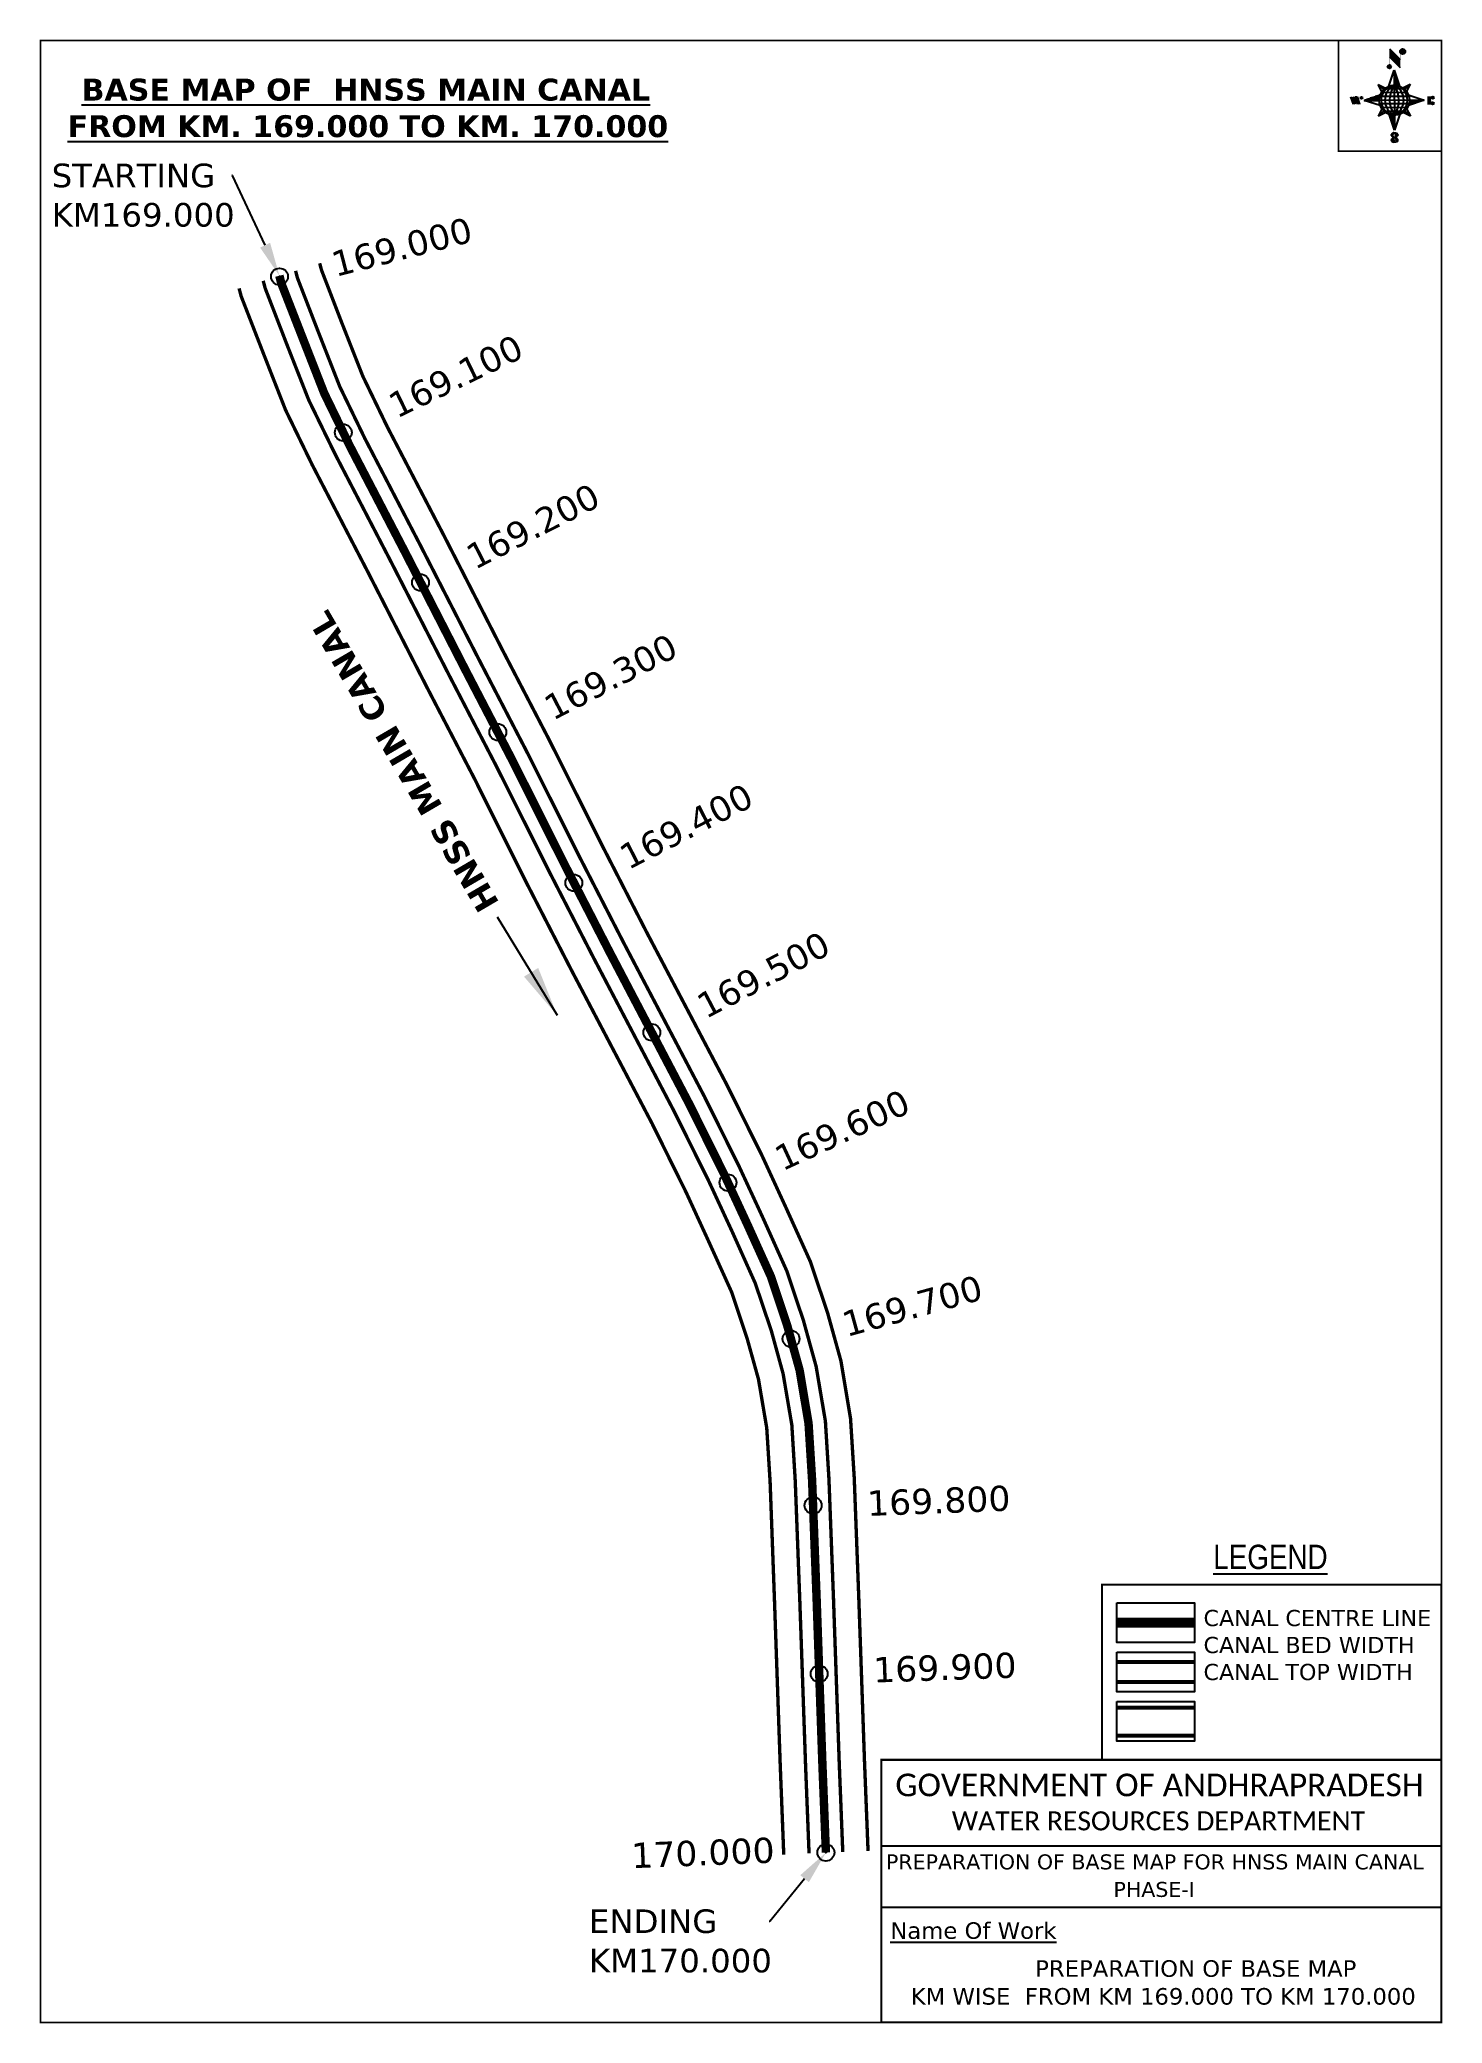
# Model space of a CAD drawing. Header units: inches. Extents: x 750552 to 751384, y 1663692 to 1664868.
import ezdxf
from ezdxf import colors
from ezdxf.entities.mleader import LeaderData, LeaderLine
from ezdxf.enums import TextEntityAlignment as Align
from ezdxf.math import Vec2, Vec3

# ---------------------------------------------------------------- set-up
doc = ezdxf.new("R2010")
doc.units = ezdxf.units.IN
doc.header["$MEASUREMENT"] = 0
doc.header["$PDMODE"] = 32
doc.header["$PDSIZE"] = 10
doc.linetypes.add('HIDDEN2', pattern=[0.1875, 0.125, -0.0625])
for name, color, linetype in [('AQUADUCT', 1, 'Continuous'), ('bord', 1, 'Continuous'), ('CANAL1', 1, 'Continuous'), ('CSMark', 72, 'Continuous'), ('DCBMS', 232, 'Continuous'), ('PAGE', 7, 'Continuous'), ('TEXT', 7, 'Continuous')]:
    doc.layers.add(name, color=color, linetype=linetype)
doc.styles.add('ARIALN', font='ARIALN_1.TTF')
doc.styles.get("Standard").update_dxf_attribs({"font": 'verdana_0.ttf'})
doc.dimstyles.get("Standard").update_dxf_attribs({"dimtxt": 0.18, "dimasz": 0.18, "dimexe": 0.18, "dimexo": 0.0625, "dimgap": 0.09, "dimtad": 0, "dimtih": 1, "dimtoh": 1, "dimdec": 4, "dimzin": 0, "dimdsep": 46, "dimtxsty": 'Standard', "dimcen": 0.09, "dimadec": 0, "dimazin": 0, "dimtfac": 1, "dimtdec": 4, "dimtofl": 0, "dimtmove": 0, "dimatfit": 3, "dimfxl": 0, "dimtolj": 1, "dimtzin": 0, "dimarcsym": 0})
pattern_1 = [(267.297113149, (-8720374.938, 50637915.138), (10.5367255337, -0.497431438), [])]
pattern_2 = [(357.297113149, (-8720374.938, 50637915.138), (0.497431438, 10.5367255337), [])]

# ---------------------------------------------------------------- blocks, each defined once
blk = doc.blocks.new('*X16')
at = {"color": 0, "linetype": 'Continuous'}
for p, q in [((6321.6, 240.5), (6322.3, 241.2)), ((6321.6, 240.3), (6322.3, 241)), ((6321.6, 240.1), (6322.3, 240.8)), ((6321.6, 239.9), (6322.4, 240.7)), ((6321.6, 239.8), (6322.4, 240.6)), ((6321.6, 239.6), (6322.5, 240.5)), ((6321.6, 239.4), (6322.5, 240.3)), ((6321.6, 239.2), (6322.6, 240.2)), ((6321.7, 239.1), (6322.6, 240.1)), ((6321.8, 240.8), (6322.4, 241.4)), ((6321.8, 239), (6322.7, 240)), ((6321.8, 239), (6322.8, 239.9)), ((6321.9, 238.9), (6322.9, 239.8)), ((6322, 238.8), (6323, 239.7)), ((6322.1, 241.3), (6322.4, 241.6)), ((6322.1, 238.7), (6323.1, 239.6)), ((6322.2, 238.6), (6323.1, 239.6)), ((6322.3, 238.5), (6323.2, 239.5)), ((6322.4, 238.5), (6323.3, 239.4)), ((6322.5, 238.4), (6323.4, 239.3)), ((6322.7, 238.4), (6323.6, 239.3)), ((6322.8, 238.3), (6323.7, 239.2)), ((6322.9, 238.3), (6323.8, 239.1)), ((6323.1, 238.2), (6323.9, 239.1)), ((6323.2, 238.2), (6324, 239)), ((6323.3, 238.2), (6324.2, 239)), ((6323.5, 238.1), (6324.3, 238.9)), ((6323.7, 238.1), (6324.4, 238.9)), ((6323.8, 238.1), (6324.6, 238.8)), ((6324.1, 238.2), (6324.7, 238.8)), ((6324.3, 238.3), (6324.9, 238.8)), ((6324.6, 238.3), (6325.1, 238.8)), ((6324.8, 238.4), (6325.2, 238.8)), ((6325.1, 238.5), (6325.4, 238.8)), ((6325.4, 238.6), (6325.6, 238.8))]:
    blk.add_line(p, q, dxfattribs=at)
blk = doc.blocks.new('*X15')
at = {"color": 0, "linetype": 'Continuous'}
for p, q in [((6324.4, 240.3), (6324.5, 240.4)), ((6324.6, 240.3), (6324.8, 240.5)), ((6324.7, 240.2), (6325, 240.5)), ((6324.8, 240.2), (6325.2, 240.6)), ((6325, 240.1), (6325.5, 240.6)), ((6325.1, 240.1), (6325.6, 240.6)), ((6325.2, 240), (6325.8, 240.6)), ((6325.3, 240), (6326, 240.6)), ((6325.4, 239.9), (6326.1, 240.6)), ((6325.5, 239.8), (6326.2, 240.5)), ((6325.6, 239.8), (6326.3, 240.5)), ((6325.7, 239.7), (6326.5, 240.4)), ((6325.9, 239.6), (6326.6, 240.3)), ((6326, 239.5), (6326.7, 240.3)), ((6326, 239.4), (6326.8, 240.2)), ((6326.1, 239.3), (6327, 240.2)), ((6326.2, 239.3), (6327.1, 240.1)), ((6326.3, 239.2), (6327.1, 240)), ((6326.4, 239.1), (6327.2, 239.9)), ((6326.5, 239), (6327.3, 239.8)), ((6326.5, 238.9), (6327.4, 239.7)), ((6326.6, 238.8), (6327.5, 239.6)), ((6326.7, 238.7), (6327.5, 239.5)), ((6326.8, 238.6), (6327.6, 239.4)), ((6326.8, 238.5), (6327.7, 239.3)), ((6326.8, 236.5), (6327.4, 237)), ((6326.9, 238.3), (6327.8, 239.2)), ((6326.9, 238.2), (6327.9, 239.1)), ((6326.9, 236.8), (6327.6, 237.4)), ((6327, 238.1), (6327.8, 239)), ((6327, 237.9), (6327.8, 238.8)), ((6327, 237.8), (6327.8, 238.6)), ((6327, 237.6), (6327.8, 238.4)), ((6327, 237.4), (6327.8, 238.2)), ((6327, 237.3), (6327.8, 238)), ((6327, 237.1), (6327.8, 237.9))]:
    blk.add_line(p, q, dxfattribs=at)
blk = doc.blocks.new('H')
at = {"layer": 'bord', "extrusion": (0.000427885, 0.004792, 0.999988)}
h = blk.add_hatch(dxfattribs=at)
h.set_pattern_fill('LINE', color=8, scale=84.387686, angle=-2.7029, style=0)
h.set_pattern_definition(pattern_2)
h.paths.add_polyline_path([(-492, 786, -0.090992), (-448, 775), (-486, 912)])
h = blk.add_hatch(dxfattribs=at)
h.set_pattern_fill('LINE', color=8, scale=84.387686, angle=-92.7029, style=0)
h.set_pattern_definition(pattern_1)
h.paths.add_polyline_path([(-625, 665, -0.090992), (-615, 710), (-751, 671)])
h = blk.add_hatch(dxfattribs=at)
h.set_pattern_fill('LINE', color=8, scale=84.387686, angle=-2.7029, style=0)
h.set_pattern_definition(pattern_2)
h.paths.add_polyline_path([(-504, 533, -0.090992), (-549, 543), (-510, 406)])
h = blk.add_hatch(dxfattribs=at)
h.set_pattern_fill('LINE', color=8, scale=84.387686, angle=-92.7029, style=0)
h.set_pattern_definition(pattern_1)
h.paths.add_polyline_path([(-246, 647), (-372, 653, -0.090992), (-382, 609)])
for p, q in [((-519, 1020, -1217), (-435, 927, -1216)), ((-516, 1087, -1217), (-432, 994, -1217)), ((-538, 774, -1216), (-487, 906, -1216)), ((-487, 906, -1216), (-493, 780, -1216)), ((-487, 906, -1216), (-448, 769, -1216)), ((-865, 701, -1215), (-847, 638, -1215)), ((-847, 700, -1215), (-829, 637, -1215)), ((-829, 699, -1215), (-811, 636, -1215)), ((-829, 699, -1215), (-811, 698, -1215)), ((-811, 698, -1215), (-794, 635, -1215)), ((-752, 665, -1215), (-615, 704, -1215)), ((-627, 794, -1216), (-567, 760, -1216)), ((-627, 794, -1216), (-584, 747, -1215)), ((-599, 731, -1215), (-627, 794, -1216)), ((-421, 753, -1216), (-359, 781, -1216)), ((-359, 781, -1216), (-405, 739, -1216)), ((-359, 781, -1216), (-392, 721, -1215)), ((-379, 693, -1215), (-246, 641, -1215)), ((-213, 669, -1215), (-217, 601, -1215)), ((-752, 665, -1215), (-625, 659, -1215)), ((-619, 614, -1215), (-752, 665, -1215)), ((-639, 526, -1214), (-606, 585, -1215)), ((-639, 526, -1214), (-593, 568, -1215)), ((-577, 553, -1215), (-639, 526, -1214)), ((-511, 400, -1214), (-549, 537, -1214)), ((-460, 533, -1215), (-511, 400, -1214)), ((-505, 527, -1214), (-511, 400, -1214)), ((-371, 513, -1214), (-431, 546, -1215)), ((-371, 513, -1214), (-414, 560, -1215)), ((-399, 576, -1215), (-371, 513, -1214)), ((-246, 641, -1215), (-383, 603, -1215)), ((-373, 647, -1215), (-246, 641, -1215)), ((-197, 600, -1215), (-194, 668, -1215))]:
    blk.add_line(p, q, dxfattribs=at)
at = {"layer": 'bord', "color": 8, "linetype": 'ByBlock', "extrusion": (0.000427885, 0.004792, 0.999988)}
for p, q in [((-375, 679, -1215), (-620, 691, -1215)), ((-386, 711, -1215), (-605, 722, -1215)), ((-411, 744, -1216), (-578, 752, -1216)), ((-493, 780, -1216), (-505, 527, -1214)), ((-373, 647, -1215), (-625, 659, -1215)), ((-378, 616, -1215), (-623, 628, -1215)), ((-392, 585, -1215), (-611, 595, -1215)), ((-420, 555, -1215), (-587, 562, -1215))]:
    blk.add_line(p, q, dxfattribs=at)
at = {"layer": 'bord', "extrusion": (0.000427885, 0.004792, 0.999988), "elevation": -1212}
for points, const_width in [([(-522, 960), (-516, 1093)], 1.61), ([(-434, 933), (-428, 1066)], 1.61), ([(-870, 707), (-846, 706)], 0.642), ([(-829, 643), (-821, 678)], 0.642), ([(-793, 641), (-782, 694)], 0.642), ([(-223, 676), (-174, 673)], 0.706), ([(-829, 643), (-855, 644)], 0.642), ([(-811, 642), (-784, 641)], 0.642), ([(-177, 605), (-226, 607)], 0.706), ([(-195, 645), (-185, 644)], 0.706)]:
    blk.add_lwpolyline(points, dxfattribs=dict(at, const_width=const_width))
for points, const_width in [([(-414, 1073, 1), (-398, 1058, 1)], 22.3), ([(-530, 950, 1), (-520, 939, 1)], 14.8), ([(-776, 697, 1), (-769, 690, 1)], 8.9), ([(-180, 618, 1), (-173, 611, 1)], 9.79), ([(-178, 667, 1), (-171, 660, 1)], 9.79), ([(-490, 362, 1), (-498, 369, 1)], 11.1), ([(-525, 322, 1), (-533, 329, 1)], 11.1)]:
    blk.add_lwpolyline(points, format="xyb", close=True, dxfattribs=dict(at, const_width=const_width))
for points in [[(-537, 317), (-531, 310), (-520, 307), (-505, 307), (-494, 310), (-486, 318), (-487, 326), (-491, 333), (-494, 336), (-503, 341), (-522, 347), (-530, 352), (-534, 355), (-537, 363), (-537, 373), (-530, 381), (-520, 384), (-504, 384), (-493, 380), (-487, 373)], [(-522, 348), (-526, 354), (-528, 361), (-528, 371), (-526, 375), (-521, 381), (-515, 384)], [(-505, 307), (-499, 312), (-497, 319), (-497, 327), (-501, 335), (-509, 343)]]:
    blk.add_lwpolyline(points, dxfattribs=at)
at = {"layer": 'bord', "extrusion": (0.000427885, 0.004792, 0.999988)}
for centre, radius in [((-406, 1065, -1212), 22.3), ((-525, 944, -1212), 14.8), ((-773, 694, -1212), 8.9), ((-498, 659, -1212), 127), ((-177, 615, -1212), 9.79), ((-174, 663, -1212), 9.79), ((-494, 365, -1212), 11.1), ((-529, 325, -1212), 11.1)]:
    blk.add_circle(centre, radius, dxfattribs=at)
at = {"layer": 'bord', "color": 8, "linetype": 'ByBlock', "extrusion": (0.000427885, 0.004792, 0.999988)}
for centre, radius, start, end in [((-482, 658, -1212), 128, 94.9254, 259.6691), ((-437, 656, -1212), 141, 113.2864, 241.308), ((-316, 651, -1212), 222, 142.5892, 212.0053), ((-560, 662, -1212), 141, 293.2864, 61.308), ((-681, 668, -1212), 222, 322.5892, 32.0053), ((-515, 660, -1212), 128, 274.9254, 79.6691)]:
    blk.add_arc(centre, radius, start, end, dxfattribs=at)
at = {"layer": 'bord', "extrusion": (0.000427885, 0.004792, 0.999988)}
for points in [[(-516, 1093, -1212), (-431, 1000, -1212), (-519, 1026, -1212), (-434, 933, -1212)], [(-864, 707, -1212), (-846, 706, -1212), (-846, 644, -1212), (-829, 643, -1212)], [(-829, 705, -1212), (-811, 704, -1212), (-811, 642, -1212), (-793, 641, -1212)], [(-193, 674, -1212), (-197, 606, -1212), (-213, 675, -1212), (-216, 607, -1212)]]:
    blk.add_solid(points, dxfattribs=at)
at = {"layer": 'bord', "extrusion": (0.000427885, 0.004792, 0.999988), "xscale": 7.977342409717546, "yscale": 7.977342408231451, "zscale": 7.977342408476333, "rotation": 138.0840426661453}
for name, p in [('*X15', (38301, -31929, -1212)), ('*X16', (38314, -31951, -1212))]:
    blk.add_blockref(name, p, dxfattribs=at)

msp = doc.modelspace()

# ---------------------------------------------------------------- linework, layer by layer
at = {"color": 3}
for p in [(750694.2, 1664727.6), (750732, 1664635.1), (750777.8, 1664546.2), (750823.7, 1664457.4), (750868.8, 1664368.1), (750915, 1664279.4), (750960.2, 1664190.3), (750997.6, 1664097.7), (751010.7, 1663998.9), (751014.3, 1663899), (751018.3, 1663793)]:
    msp.add_point(p, dxfattribs=at)
at = {"layer": 'CANAL1', "color": 1, "linetype": 'HIDDEN2', "ltscale": 100, "const_width": 5}
msp.add_lwpolyline([(750694.1, 1664728.1), (750695.2, 1664723.7), (750708, 1664690.9), (750720.7, 1664658.4), (750735.9, 1664627.1), (750768.9, 1664563.7), (750804.1, 1664495), (750832.1, 1664441.1), (750863.7, 1664378.1), (750889.7, 1664327.6), (750937.3, 1664236.8), (750957.9, 1664195.3), (750971.8, 1664165.3), (750985.8, 1664134.3), (750995.4, 1664105.4), (751002.7, 1664079.1), (751008, 1664047.6), (751010.1, 1664014.1), (751012.8, 1663943.2), (751016.2, 1663845.9), (751018.3, 1663793)], dxfattribs=at)
at = {"layer": 'CANAL1', "color": 5, "const_width": 2}
for points in [[(751028.3, 1663793.4), (751026.2, 1663846.3), (751022.8, 1663943.5), (751020.1, 1664014.6), (751018, 1664048.8), (751012.5, 1664081.3), (751005, 1664108.4), (750995.1, 1664137.9), (750980.9, 1664169.5), (750966.9, 1664199.7), (750946.2, 1664241.4), (750898.5, 1664332.2), (750872.6, 1664382.6), (750841, 1664445.6), (750813, 1664499.5), (750777.7, 1664568.3), (750744.8, 1664631.6), (750729.9, 1664662.4), (750717.3, 1664694.5), (750704.8, 1664726.8), (750703.7, 1664731)], [(750684.5, 1664725.1), (750685.7, 1664720.6), (750698.6, 1664687.2), (750711.5, 1664654.4), (750727, 1664622.6), (750760, 1664559.1), (750795.2, 1664490.4), (750823.2, 1664436.5), (750854.8, 1664373.5), (750880.8, 1664323), (750928.4, 1664232.3), (750948.9, 1664191), (750962.7, 1664161.2), (750976.4, 1664130.6), (750985.9, 1664102.5), (750992.9, 1664077), (750998.1, 1664046.5), (751000.1, 1664013.6), (751002.8, 1663942.8), (751006.2, 1663845.6), (751008.3, 1663792.5)]]:
    msp.add_lwpolyline(points, dxfattribs=at)
at = {"layer": 'CANAL1', "color": 200, "const_width": 2}
for points in [[(750718, 1664735.5), (750719.1, 1664731.4), (750731.2, 1664700), (750743.6, 1664668.5), (750758.2, 1664638.3), (750791.1, 1664575.2), (750826.3, 1664506.4), (750854.4, 1664452.4), (750886, 1664389.4), (750911.8, 1664339.1), (750959.6, 1664248.2), (750980.5, 1664206.1), (750994.5, 1664175.7), (751009.1, 1664143.4), (751019.4, 1664112.7), (751027.2, 1664084.6), (751032.9, 1664050.5), (751035.1, 1664015.4), (751037.8, 1663944.1), (751041.2, 1663846.9), (751043.3, 1663794)], [(750670.2, 1664720.6), (750671.4, 1664716), (750684.7, 1664681.8), (750697.8, 1664648.4), (750713.6, 1664615.9), (750746.7, 1664552.2), (750781.9, 1664483.5), (750809.9, 1664429.7), (750841.4, 1664366.7), (750867.5, 1664316), (750915.1, 1664225.5), (750935.4, 1664184.5), (750949, 1664154.9), (750962.5, 1664125.1), (750971.5, 1664098.1), (750978.3, 1664073.7), (750983.2, 1664044.8), (750985.2, 1664012.9), (750987.8, 1663942.3), (750991.2, 1663845), (750993.3, 1663791.7)]]:
    msp.add_lwpolyline(points, dxfattribs=at)
at = {"layer": 'CANAL1', "color": 1, "linetype": 'HIDDEN2', "ltscale": 100, "const_width": 6, "elevation": -0.4}
msp.add_lwpolyline([(751236.9, 1663929.4), (751190.9, 1663929.4)], dxfattribs=at)
at = {"layer": 'CANAL1', "color": 5, "const_width": 2.4, "elevation": -0.4}
for points in [[(751236.9, 1663906.1), (751190.9, 1663906.1)], [(751236.9, 1663894.1), (751190.9, 1663894.1)]]:
    msp.add_lwpolyline(points, dxfattribs=at)
at = {"layer": 'CANAL1', "color": 200, "const_width": 2.4, "elevation": -0.4}
for points in [[(751236.9, 1663878.9), (751190.9, 1663878.9)], [(751236.9, 1663862.4), (751190.9, 1663862.4)]]:
    msp.add_lwpolyline(points, dxfattribs=at)
at = {"layer": 'PAGE', "const_width": 1}
msp.add_lwpolyline([(750552.4, 1664867.6), (750552.4, 1663692.3), (751383.4, 1663692.3), (751383.4, 1664867.6), (750552.4, 1664867.6)], dxfattribs=at)
at = {"layer": 'PAGE'}
for points, const_width in [([(751383.4, 1664867.6), (751322.3, 1664867.6), (751322.3, 1664801.9), (751383.4, 1664801.9)], 1), ([(751383.4, 1663848), (751182.1, 1663848), (751182.1, 1663951.8), (751383.4, 1663951.8)], 1.2), ([(751051.2, 1663848), (751383.4, 1663848), (751383.4, 1663692.3), (751051.2, 1663692.3)], 1.2)]:
    msp.add_lwpolyline(points, close=True, dxfattribs=dict(at, const_width=const_width))
at = {"layer": 'PAGE', "elevation": -0.4}
for points in [[(751190.9, 1663941.1), (751236.9, 1663941.1), (751236.9, 1663917.6), (751190.9, 1663917.6)], [(751190.9, 1663911.8), (751236.9, 1663911.8), (751236.9, 1663888.3), (751190.9, 1663888.3)], [(751190.9, 1663882.6), (751236.9, 1663882.6), (751236.9, 1663859.1), (751190.9, 1663859.1)]]:
    msp.add_lwpolyline(points, close=True, dxfattribs=at)
at = {"layer": 'PAGE'}
for points in [[(751051.2, 1663797), (751383.4, 1663797)], [(751051.2, 1663760.6), (751383.4, 1663760.6)]]:
    msp.add_lwpolyline(points, dxfattribs=at)

# ---------------------------------------------------------------- block references
at = {"layer": 'AQUADUCT', "color": 1, "xscale": 0.0703495379661093, "yscale": 0.07034953800030053, "zscale": 0.07034953795990817, "rotation": 3.078330607406165}
msp.add_blockref('H', (751393, 1664788.2, 85.4), dxfattribs=at)

# ---------------------------------------------------------------- texts
at = {"layer": 'CANAL1', "insert": (750813.2, 1664348.2), "char_height": 14, "width": 205.129, "attachment_point": 1, "rotation": 120.3052}
msp.add_mtext('\\pi0.96322;{\\fVerdana|b1|i0|c0|p34;HNSS MAIN CANAL}', dxfattribs=at)
at = {"layer": 'CSMark', "color": 1}
for s, rotation, p in [('169.000', 14.4833, (750725.5, 1664734.6)), ('169.100', 25.8669, (750760.4, 1664650)), ('169.200', 27.1604, (750806.6, 1664560.2)), ('169.300', 27.4463, (750852.8, 1664470.7)), ('169.400', 27.2101, (750897.6, 1664382.2)), ('169.500', 27.7146, (750943.5, 1664293.8)), ('169.600', 24.82, (750989.3, 1664203.7)), ('169.700', 15.471, (751028.5, 1664105.9)), ('169.800', 2.1551, (751042.7, 1664000.1)), ('169.900', 2.0084, (751046.3, 1663901.3)), ('170.000', 2.2693, (750902.8, 1663791.2))]:
    msp.add_text(s, height=15, rotation=rotation, dxfattribs=at).set_placement(p, align=Align.MIDDLE_LEFT)
at = {"layer": 'PAGE', "extrusion": (0.000201441, 0.004807, 0.999988), "style": 'ARIALN'}
msp.add_text('%%ULEGEND', height=14.4, rotation=359.9999, dxfattribs=at).set_placement((751282, 1663948.4, 8149.7), align=Align.MIDDLE)
at = {"layer": 'PAGE', "extrusion": (0.000201441, 0.004807, 0.999988)}
for s, height, p in [('PREPARATION OF BASE MAP FOR HNSS MAIN CANAL', 8.878, (751053.9, 1663763.1, 8148.8)), ('%%UName Of Work', 9.822, (751056.5, 1663721.9, 8147.5))]:
    msp.add_text(s, height=height, rotation=359.9999, dxfattribs=at).set_placement(p)
for s, height, p in [('PHASE-I', 8.88, (751213, 1663751.2, 8148.8)), ('PREPARATION OF BASE MAP', 9.822, (751237.7, 1663704.3, 8147.5)), ('KM WISE  FROM KM 169.000 TO KM 170.000', 9.822, (751218.4, 1663687.8, 8147.5))]:
    msp.add_text(s, height=height, rotation=359.9999, dxfattribs=at).set_placement(p, align=Align.MIDDLE_CENTER)
at = {"layer": 'PAGE', "extrusion": (0.000201441, 0.004807, 0.999988), "attachment_point": 1, "text_direction": (1, -1e-06, -0.000201)}
for s, insert, char_height, width in [('CANAL CENTRE LINE CANAL BED WIDTH {\\H2.3741x; }CANAL TOP WIDTH{\\H1.9188x; }', (751242.3, 1663936.9, -0.4), 9.6, 168.926), ('\\pi3.5885;{\\fCalibri|b0|i0|c0|p34;\\H1.3333x;GOVERNMENT OF ANDHRAPRADESH\\P\\pi37.073;\\H0.83998x;WATER RESOURCES DEPARTMENT}', (751055.9, 1663839.8, -1.3), 10.059, 321.276)]:
    msp.add_mtext(s, dxfattribs=dict(at, insert=insert, char_height=char_height, width=width))
at = {"layer": 'TEXT', "color": 1, "insert": (750555, 1664845), "char_height": 13, "width": 379.826, "attachment_point": 1}
msp.add_mtext('\\pi21.755;{\\fVerdana|b1|i0|c0|p34;\\LBASE MAP OF  HNSS MAIN CANAL \\P\\pi13.452;FROM KM. 169.000 TO KM. 170.000}', dxfattribs=at)

# ---------------------------------------------------------------- leaders
at = {"layer": 'CANAL1'}
msp.add_leader([(750859, 1664289.4), (750823.5, 1664347.8)], dimstyle='Standard', override={"dimasz": 30, "dimgap": 0.09, "dimtad": 0}, dxfattribs=at)
at = {"layer": 'DCBMS', "color": 5}
ml = msp.add_multileader_mtext('Standard', dxfattribs=at)
ml.set_content('STARTING\\PKM169.000', color=5)
ml.set_leader_properties()
ml.build(insert=Vec2(0, 0))
ml.multileader.update_dxf_attribs({"dogleg_length": 0.36, "arrow_head_size": 20})
ctx = ml.context
ctx.base_point, ctx.char_height, ctx.arrow_head_size, ctx.landing_gap_size, ctx.plane_origin = Vec3(750559, 1664787.5), 14, 20, 0.09, Vec3(751280.7, 1664854.7)
notes = []
notes.append((ctx, [(0, (1, 1, 0), (750666.3, 1664787.5), (-1, 0), 0.36, [(0, [(750694.1, 1664728.1)], 0, [])])]))
ctx.mtext.insert, ctx.mtext.flow_direction = Vec3(750559, 1664794.6), 5
ml = msp.add_multileader_mtext('Standard', dxfattribs=at)
ml.set_content('ENDING \\PKM170.000', color=5)
ml.set_leader_properties()
ml.build(insert=Vec2(0, 0))
ml.multileader.update_dxf_attribs({"dogleg_length": 0.36, "arrow_head_size": 20})
ctx = ml.context
ctx.base_point, ctx.char_height, ctx.arrow_head_size, ctx.landing_gap_size, ctx.plane_origin = Vec3(750877.6, 1663752.2), 14, 20, 0.09, Vec3(750865.3, 1663760.7)
notes.append((ctx, [(0, (1, 1, 0), (750985, 1663752.2), (-1, 0), 0.36, [(0, [(751018.3, 1663793)], 0, [])])]))
ctx.mtext.insert, ctx.mtext.width, ctx.mtext.flow_direction = Vec3(750877.7, 1663759.3), 108.896, 5
for ctx, leaders in notes:
    for number, flags, end, landing, length, lines in leaders:
        leader = LeaderData()
        leader.index, (leader.has_last_leader_line, leader.has_dogleg_vector, leader.attachment_direction) = number, flags
        leader.last_leader_point, leader.dogleg_vector, leader.dogleg_length = Vec3(end), Vec3(landing), length
        for number, points, colour, breaks in lines:
            line = LeaderLine()
            line.index, line.vertices, line.color, line.breaks = number, Vec3.list(points), colors.encode_raw_color(colour), breaks
            leader.lines.append(line)
        ctx.leaders.append(leader)

doc.saveas('drawing.dxf')
